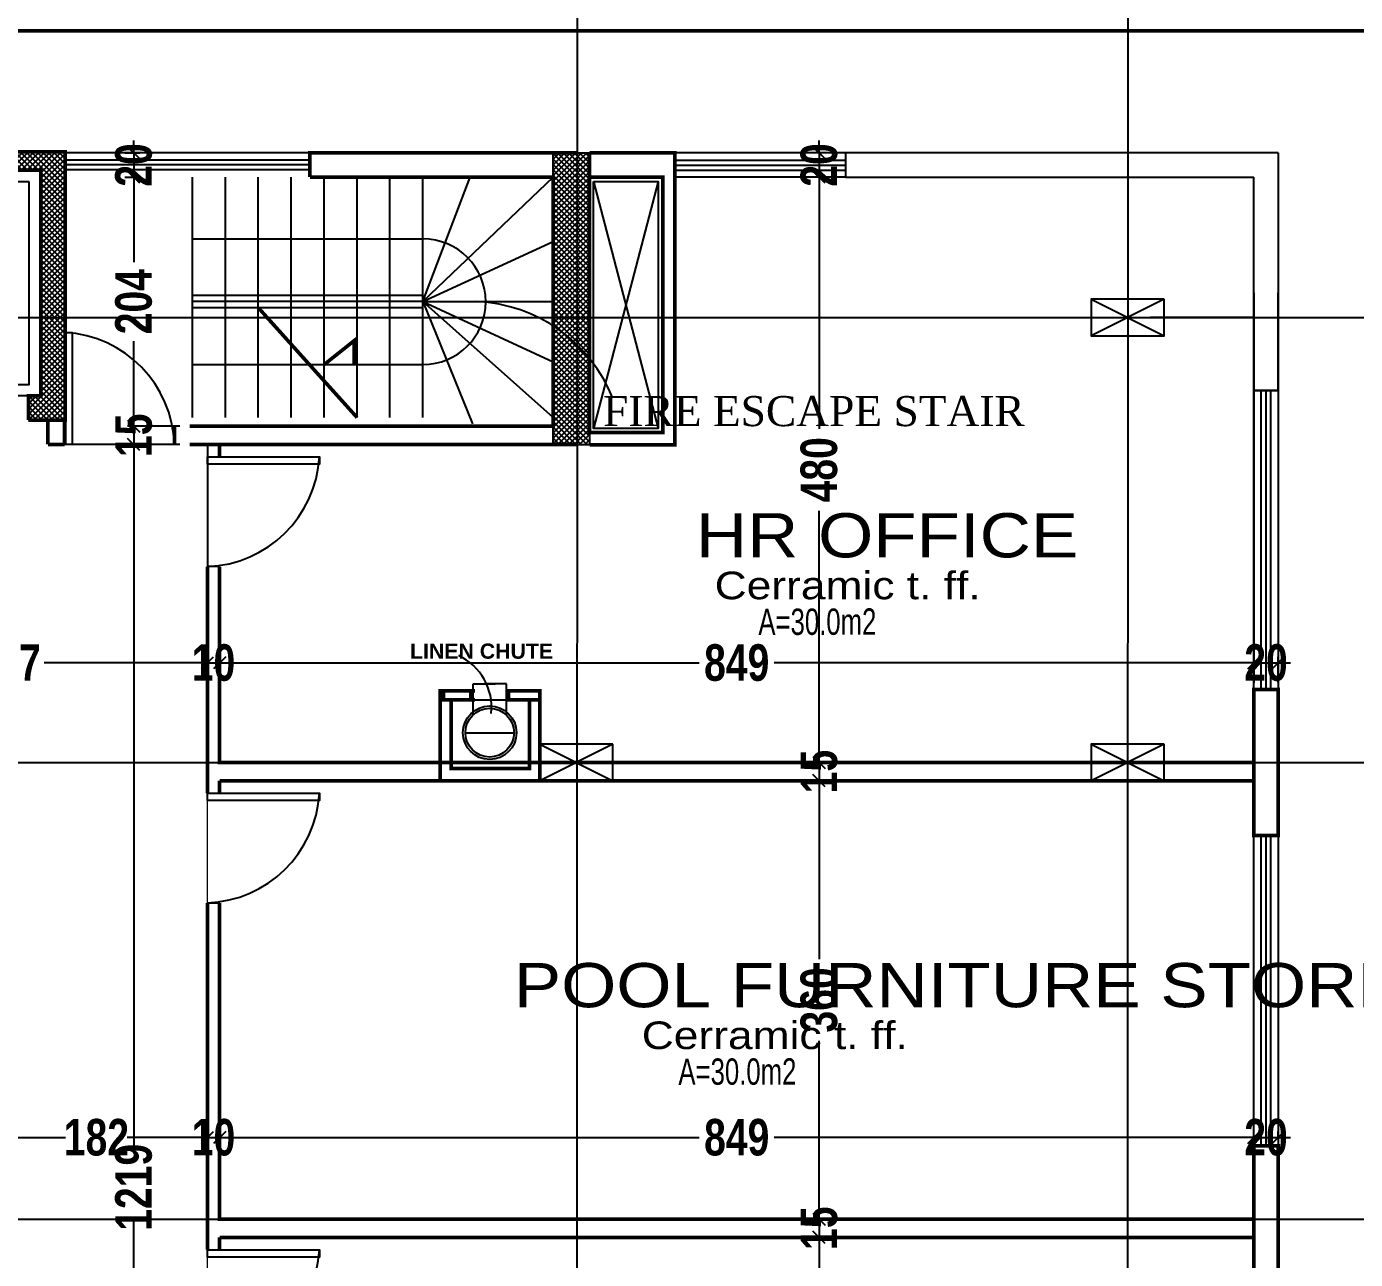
# Model space of a CAD drawing. Extents: x 285329 to 658348, y -83126 to -16980.
# Drawn here: x 341733 to 342823, y -40231 to -39220 of the extents above; entities that cross this region are included whole.
import ezdxf

# ---------------------------------------------------------------- set-up
doc = ezdxf.new("R2010")
doc.units = 0
doc.layers.get('0').update_dxf_attribs({"linetype": 'CONTINUOUS'})
doc.layers.get('DEFPOINTS').update_dxf_attribs({"color": 9, "linetype": 'CONTINUOUS'})
for name, color, linetype, lineweight in [('A-text finishing', 6, 'CONTINUOUS', 13), ('A-text function', 30, 'CONTINUOUS', 20), ('VIS', 8, 'CONTINUOUS', 18)]:
    doc.layers.add(name, color=color, linetype=linetype, lineweight=lineweight)
for name, color, linetype in [('AXIS', 1, 'CONTINUOUS'), ('COLUMN', 5, 'CONTINUOUS'), ('FURNITURE', 4, 'CONTINUOUS'), ('HATCH', 8, 'CONTINUOUS'), ('TEXT', 3, 'CONTINUOUS'), ('WALL', 7, 'CONTINUOUS'), ('WALL1', 2, 'CONTINUOUS')]:
    doc.layers.add(name, color=color, linetype=linetype)
doc.styles.add('ARIAL', font='BOD_CB.TTF', dxfattribs={"width": 1.2})
doc.styles.add('CITYBLUEPRINT', font='cityb___.ttf', dxfattribs={"width": 0.8})
doc.styles.get("Standard").update_dxf_attribs({"font": 'sanss___.ttf', "height": 15})
doc.styles.add('style2', font='romantic.ttf', dxfattribs={"height": 50})
doc.styles.add('STYLE4', font='arialbd.ttf', dxfattribs={"height": 0.2})
doc.dimstyles.new('50', dxfattribs={"dimtxt": 30, "dimasz": 10, "dimexe": 5, "dimexo": 6, "dimgap": 5, "dimtad": 0, "dimdec": 0, "dimdsep": 46, "dimtxsty": 'CITYBLUEPRINT', "dimblk1": 'OBLIQUE', "dimblk2": 'OBLIQUE', "dimsah": 1, "dimcen": 0.05, "dimdle": 0.03, "dimclre": 22, "dimclrt": 7, "dimadec": 0, "dimazin": 0, "dimtfac": 1, "dimtdec": 0, "dimtix": 1, "dimtmove": 0, "dimatfit": 3, "dimldrblk": 'OBLIQUE', "dimfxl": 1, "dimtolj": 1, "dimtzin": 0, "dimarcsym": 0})

# ---------------------------------------------------------------- blocks, each defined once
blk = doc.blocks.new('site77')
at = {"layer": 'WALL', "linetype": 'Continuous', "const_width": 3}
blk.add_lwpolyline([(159633.4, -32835.7), (157318.4, -32835.7), (157318.4, -36546.7), (159235.4, -36546.7)], dxfattribs=at)
blk = doc.blocks.new('ST')
at = {"layer": 'WALL', "linetype": 'Continuous'}
for p, q in [((289093.9, -12839.7), (289282.9, -12839.7)), ((289093.9, -12942.9), (289282.9, -12942.9))]:
    blk.add_line(p, q, dxfattribs=at)
at = {"layer": 'WALL', "linetype": 'Continuous', "const_width": 3}
for points in [[(289147.9, -12896.3), (289228.9, -12986.4)], [(289201.9, -12942.9), (289226.4, -12923.4), (289226.4, -12942.9)]]:
    blk.add_lwpolyline(points, dxfattribs=at)
at = {"layer": 'WALL', "linetype": 'Continuous'}
blk.add_arc((289282.9, -12891.3), 51.6, 270, 90, dxfattribs=at)
blk = doc.blocks.new('COLUMN')
at = {"layer": 'AXIS'}
for p, q in [((236924.7, -9644.3), (236984.7, -9674.3)), ((236984.7, -9644.3), (236924.7, -9674.3))]:
    blk.add_line(p, q, dxfattribs=at)
at = {"layer": 'COLUMN'}
blk.add_lwpolyline([(236924.7, -9644.3), (236984.7, -9644.3), (236984.7, -9674.3), (236924.7, -9674.3)], close=True, dxfattribs=at)
blk = doc.blocks.new('cbcb')
at = {"layer": 'AXIS'}
for p, q in [((328671.3, -10741.8), (328670.7, -14326.1)), ((329123.2, -10741.8), (329122.7, -14326.1)), ((327244.3, -11089.2), (329572, -11089.2)), ((327238.2, -11454.5), (329573.7, -11454.5)), ((327245.1, -11829.3), (329572, -11829.3))]:
    blk.add_line(p, q, dxfattribs=at)
at = {"layer": 'WALL', "linetype": 'Continuous', "xscale": -1}
for p in [(566077.9, -1429.9), (565625.4, -1795.2), (566077.9, -1795.2)]:
    blk.add_blockref('COLUMN', p, dxfattribs=at)
blk = doc.blocks.new('_Oblique')
at = {"color": 0, "lineweight": -2}
blk.add_line((-0.5, -0.5), (0.5, 0.5), dxfattribs=at)
blk = doc.blocks.new('*D2350')
at = {"layer": 'DEFPOINTS', "color": 0, "linetype": 'Continuous', "lineweight": 5, "transparency": 16777216}
for p in [(341807.2, -39323.1), (341807.2, -39343.1), (341820.5, -39343.1)]:
    blk.add_point(p, dxfattribs=at)
at = {"layer": 'VIS', "color": 0, "linetype": 'Continuous', "lineweight": -2, "transparency": 16777216}
for p, q in [((341820.5, -39323.1), (341820.5, -39313.1)), ((341820.5, -39323.1), (341820.5, -39343.1)), ((341820.5, -39343.1), (341820.5, -39353.1))]:
    blk.add_line(p, q, dxfattribs=at)
at = {"layer": 'VIS', "color": 22, "linetype": 'Continuous', "lineweight": -2, "transparency": 16777216}
for p, q in [((341813.2, -39323.1), (341825.5, -39323.1)), ((341813.2, -39343.1), (341825.5, -39343.1))]:
    blk.add_line(p, q, dxfattribs=at)
at = {"layer": 'VIS', "color": 0, "linetype": 'Continuous', "lineweight": -2, "transparency": 16777216, "xscale": 10, "yscale": 10, "zscale": 10}
for p, rotation in [((341820.5, -39323.1), 270), ((341820.5, -39343.1), 90)]:
    blk.add_blockref('_Oblique', p, dxfattribs=dict(at, rotation=rotation))
at = {"layer": 'VIS', "color": 7, "linetype": 'Continuous', "lineweight": 5, "transparency": 16777216, "insert": (341820.5, -39333.1), "char_height": 30, "attachment_point": 5, "rotation": 90, "style": 'CITYBLUEPRINT'}
blk.add_mtext('\\A1;20', dxfattribs=at)
blk = doc.blocks.new('*D2351')
at = {"layer": 'DEFPOINTS', "color": 0, "linetype": 'Continuous', "lineweight": 5, "transparency": 16777216}
for p in [(341807.2, -39343.1), (341820.5, -39547.5), (341864.3, -39547.5)]:
    blk.add_point(p, dxfattribs=at)
at = {"layer": 'VIS', "color": 22, "linetype": 'Continuous', "lineweight": -2, "transparency": 16777216}
for p, q in [((341813.2, -39343.1), (341825.5, -39343.1)), ((341858.3, -39547.5), (341815.5, -39547.5))]:
    blk.add_line(p, q, dxfattribs=at)
at = {"layer": 'VIS', "color": 0, "linetype": 'Continuous', "lineweight": -2, "transparency": 16777216}
for p, q in [((341820.5, -39343.1), (341820.5, -39412.9)), ((341820.5, -39547.5), (341820.5, -39477.7))]:
    blk.add_line(p, q, dxfattribs=at)
at = {"layer": 'VIS', "color": 0, "linetype": 'Continuous', "lineweight": -2, "transparency": 16777216, "xscale": 10, "yscale": 10, "zscale": 10}
for p, rotation in [((341820.5, -39343.1), 90), ((341820.5, -39547.5), 270)]:
    blk.add_blockref('_Oblique', p, dxfattribs=dict(at, rotation=rotation))
at = {"layer": 'VIS', "color": 7, "linetype": 'Continuous', "lineweight": 5, "transparency": 16777216, "insert": (341820.5, -39445.3), "char_height": 30, "attachment_point": 5, "rotation": 90, "style": 'CITYBLUEPRINT'}
blk.add_mtext('\\A1;204', dxfattribs=at)
blk = doc.blocks.new('*D2352')
at = {"layer": 'DEFPOINTS', "color": 0, "linetype": 'Continuous', "lineweight": 5, "transparency": 16777216}
for p in [(341864.3, -39547.5), (341820.5, -39562.5), (341864.3, -39562.5)]:
    blk.add_point(p, dxfattribs=at)
at = {"layer": 'VIS', "color": 0, "linetype": 'Continuous', "lineweight": -2, "transparency": 16777216}
for p, q in [((341820.5, -39547.5), (341820.5, -39537.5)), ((341820.5, -39547.5), (341820.5, -39562.5)), ((341820.5, -39562.5), (341820.5, -39572.5))]:
    blk.add_line(p, q, dxfattribs=at)
at = {"layer": 'VIS', "color": 22, "linetype": 'Continuous', "lineweight": -2, "transparency": 16777216}
for p, q in [((341858.3, -39547.5), (341815.5, -39547.5)), ((341858.3, -39562.5), (341815.5, -39562.5))]:
    blk.add_line(p, q, dxfattribs=at)
at = {"layer": 'VIS', "color": 0, "linetype": 'Continuous', "lineweight": -2, "transparency": 16777216, "xscale": 10, "yscale": 10, "zscale": 10}
for p, rotation in [((341820.5, -39547.5), 270), ((341820.5, -39562.5), 90)]:
    blk.add_blockref('_Oblique', p, dxfattribs=dict(at, rotation=rotation))
at = {"layer": 'VIS', "color": 7, "linetype": 'Continuous', "lineweight": 5, "transparency": 16777216, "insert": (341820.5, -39555), "char_height": 30, "attachment_point": 5, "rotation": 90, "style": 'CITYBLUEPRINT'}
blk.add_mtext('\\A1;15', dxfattribs=at)
blk = doc.blocks.new('*D2353')
at = {"layer": 'DEFPOINTS', "color": 0, "linetype": 'Continuous', "lineweight": 5, "transparency": 16777216}
for p in [(341864.3, -39562.5), (341820.5, -40782), (341856, -40782)]:
    blk.add_point(p, dxfattribs=at)
at = {"layer": 'VIS', "color": 22, "linetype": 'Continuous', "lineweight": -2, "transparency": 16777216}
for p, q in [((341858.3, -39562.5), (341815.5, -39562.5)), ((341850, -40782), (341815.5, -40782))]:
    blk.add_line(p, q, dxfattribs=at)
at = {"layer": 'VIS', "color": 0, "linetype": 'Continuous', "lineweight": -2, "transparency": 16777216}
for p, q in [((341820.5, -39562.5), (341820.5, -40144.3)), ((341820.5, -40782), (341820.5, -40200.2))]:
    blk.add_line(p, q, dxfattribs=at)
at = {"layer": 'VIS', "color": 0, "linetype": 'Continuous', "lineweight": -2, "transparency": 16777216, "xscale": 10, "yscale": 10, "zscale": 10}
for p, rotation in [((341820.5, -39562.5), 90), ((341820.5, -40782), 270)]:
    blk.add_blockref('_Oblique', p, dxfattribs=dict(at, rotation=rotation))
at = {"layer": 'VIS', "color": 7, "linetype": 'Continuous', "lineweight": 5, "transparency": 16777216, "insert": (341820.5, -40172.2), "char_height": 30, "attachment_point": 5, "rotation": 90, "style": 'CITYBLUEPRINT'}
blk.add_mtext('\\A1;1219', dxfattribs=at)
blk = doc.blocks.new('*D2359')
at = {"layer": 'DEFPOINTS', "color": 0, "linetype": 'Continuous', "lineweight": 5, "transparency": 16777216}
for p in [(342404.8, -39323.1), (342383, -39343.1), (342404.8, -39343.1)]:
    blk.add_point(p, dxfattribs=at)
at = {"layer": 'VIS', "color": 0, "linetype": 'Continuous', "lineweight": -2, "transparency": 16777216}
for p, q in [((342383, -39323.1), (342383, -39313.1)), ((342383, -39323.1), (342383, -39343.1)), ((342383, -39343.1), (342383, -39353.1))]:
    blk.add_line(p, q, dxfattribs=at)
at = {"layer": 'VIS', "color": 22, "linetype": 'Continuous', "lineweight": -2, "transparency": 16777216}
for p, q in [((342398.8, -39323.1), (342378, -39323.1)), ((342398.8, -39343.1), (342378, -39343.1))]:
    blk.add_line(p, q, dxfattribs=at)
at = {"layer": 'VIS', "color": 0, "linetype": 'Continuous', "lineweight": -2, "transparency": 16777216, "xscale": 10, "yscale": 10, "zscale": 10}
for p, rotation in [((342383, -39323.1), 270), ((342383, -39343.1), 90)]:
    blk.add_blockref('_Oblique', p, dxfattribs=dict(at, rotation=rotation))
at = {"layer": 'VIS', "color": 7, "linetype": 'Continuous', "lineweight": 5, "transparency": 16777216, "insert": (342383, -39333.1), "char_height": 30, "attachment_point": 5, "rotation": 90, "style": 'CITYBLUEPRINT'}
blk.add_mtext('\\A1;20', dxfattribs=at)
blk = doc.blocks.new('*D2360')
at = {"layer": 'DEFPOINTS', "color": 0, "linetype": 'Continuous', "lineweight": 5, "transparency": 16777216}
for p in [(342404.8, -39343.1), (342383, -39823.5), (342383, -39823.5)]:
    blk.add_point(p, dxfattribs=at)
at = {"layer": 'VIS', "color": 22, "linetype": 'Continuous', "lineweight": -2, "transparency": 16777216}
for p, q in [((342398.8, -39343.1), (342378, -39343.1)), ((342377, -39823.5), (342378, -39823.5))]:
    blk.add_line(p, q, dxfattribs=at)
at = {"layer": 'VIS', "color": 0, "linetype": 'Continuous', "lineweight": -2, "transparency": 16777216}
for p, q in [((342383, -39343.1), (342383, -39549.6)), ((342383, -39823.6), (342383, -39617))]:
    blk.add_line(p, q, dxfattribs=at)
at = {"layer": 'VIS', "color": 0, "linetype": 'Continuous', "lineweight": -2, "transparency": 16777216, "xscale": 10, "yscale": 10, "zscale": 10}
for p, rotation in [((342383, -39343.1), 90), ((342383, -39823.5), 270)]:
    blk.add_blockref('_Oblique', p, dxfattribs=dict(at, rotation=rotation))
at = {"layer": 'VIS', "color": 7, "linetype": 'Continuous', "lineweight": 5, "transparency": 16777216, "insert": (342383, -39583.3), "char_height": 30, "attachment_point": 5, "rotation": 90, "style": 'CITYBLUEPRINT'}
blk.add_mtext('\\A1;480', dxfattribs=at)
blk = doc.blocks.new('*D2361')
at = {"layer": 'DEFPOINTS', "color": 0, "linetype": 'Continuous', "lineweight": 5, "transparency": 16777216}
for p in [(342383, -39823.5), (342383, -39838.5), (342383, -39838.5)]:
    blk.add_point(p, dxfattribs=at)
at = {"layer": 'VIS', "color": 0, "linetype": 'Continuous', "lineweight": -2, "transparency": 16777216}
for p, q in [((342383, -39823.5), (342383, -39813.5)), ((342383, -39823.5), (342383, -39838.5)), ((342383, -39838.5), (342383, -39848.5))]:
    blk.add_line(p, q, dxfattribs=at)
at = {"layer": 'VIS', "color": 22, "linetype": 'Continuous', "lineweight": -2, "transparency": 16777216}
for p, q in [((342377, -39823.5), (342378, -39823.5)), ((342377, -39838.5), (342378, -39838.5))]:
    blk.add_line(p, q, dxfattribs=at)
at = {"layer": 'VIS', "color": 0, "linetype": 'Continuous', "lineweight": -2, "transparency": 16777216, "xscale": 10, "yscale": 10, "zscale": 10}
for p, rotation in [((342383, -39823.5), 270), ((342383, -39838.5), 90)]:
    blk.add_blockref('_Oblique', p, dxfattribs=dict(at, rotation=rotation))
at = {"layer": 'VIS', "color": 7, "linetype": 'Continuous', "lineweight": 5, "transparency": 16777216, "insert": (342383, -39831), "char_height": 30, "attachment_point": 5, "rotation": 90, "style": 'CITYBLUEPRINT'}
blk.add_mtext('\\A1;15', dxfattribs=at)
blk = doc.blocks.new('*D2362')
at = {"layer": 'DEFPOINTS', "color": 0, "linetype": 'Continuous', "lineweight": 5, "transparency": 16777216}
for p in [(342383, -39838.5), (342383, -40198.3), (342383, -40198.3)]:
    blk.add_point(p, dxfattribs=at)
at = {"layer": 'VIS', "color": 22, "linetype": 'Continuous', "lineweight": -2, "transparency": 16777216}
for p, q in [((342377, -39838.5), (342378, -39838.5)), ((342377, -40198.3), (342378, -40198.3))]:
    blk.add_line(p, q, dxfattribs=at)
at = {"layer": 'VIS', "color": 0, "linetype": 'Continuous', "lineweight": -2, "transparency": 16777216}
for p, q in [((342383, -39838.5), (342383, -39985)), ((342383, -40198.3), (342383, -40051.9))]:
    blk.add_line(p, q, dxfattribs=at)
at = {"layer": 'VIS', "color": 0, "linetype": 'Continuous', "lineweight": -2, "transparency": 16777216, "xscale": 10, "yscale": 10, "zscale": 10}
for p, rotation in [((342383, -39838.5), 90), ((342383, -40198.3), 270)]:
    blk.add_blockref('_Oblique', p, dxfattribs=dict(at, rotation=rotation))
at = {"layer": 'VIS', "color": 7, "linetype": 'Continuous', "lineweight": 5, "transparency": 16777216, "insert": (342383, -40018.4), "char_height": 30, "attachment_point": 5, "rotation": 90, "style": 'CITYBLUEPRINT'}
blk.add_mtext('\\A1;360', dxfattribs=at)
blk = doc.blocks.new('*D2363')
at = {"layer": 'DEFPOINTS', "color": 0, "linetype": 'Continuous', "lineweight": 5, "transparency": 16777216}
for p in [(342383, -40198.3), (342383, -40213.3), (342383, -40213.3)]:
    blk.add_point(p, dxfattribs=at)
at = {"layer": 'VIS', "color": 0, "linetype": 'Continuous', "lineweight": -2, "transparency": 16777216}
for p, q in [((342383, -40198.3), (342383, -40188.3)), ((342383, -40198.3), (342383, -40213.3)), ((342383, -40213.3), (342383, -40223.3))]:
    blk.add_line(p, q, dxfattribs=at)
at = {"layer": 'VIS', "color": 22, "linetype": 'Continuous', "lineweight": -2, "transparency": 16777216}
for p, q in [((342377, -40198.3), (342378, -40198.3)), ((342377, -40213.3), (342378, -40213.3))]:
    blk.add_line(p, q, dxfattribs=at)
at = {"layer": 'VIS', "color": 0, "linetype": 'Continuous', "lineweight": -2, "transparency": 16777216, "xscale": 10, "yscale": 10, "zscale": 10}
for p, rotation in [((342383, -40198.3), 270), ((342383, -40213.3), 90)]:
    blk.add_blockref('_Oblique', p, dxfattribs=dict(at, rotation=rotation))
at = {"layer": 'VIS', "color": 7, "linetype": 'Continuous', "lineweight": 5, "transparency": 16777216, "insert": (342383, -40205.8), "char_height": 30, "attachment_point": 5, "rotation": 90, "style": 'CITYBLUEPRINT'}
blk.add_mtext('\\A1;15', dxfattribs=at)
blk = doc.blocks.new('*D2364')
at = {"layer": 'DEFPOINTS', "color": 0, "linetype": 'Continuous', "lineweight": 5, "transparency": 16777216}
for p in [(342383, -40213.3), (342383, -40573), (342383, -40573)]:
    blk.add_point(p, dxfattribs=at)
at = {"layer": 'VIS', "color": 22, "linetype": 'Continuous', "lineweight": -2, "transparency": 16777216}
for p, q in [((342377, -40213.3), (342378, -40213.3)), ((342377, -40573), (342378, -40573))]:
    blk.add_line(p, q, dxfattribs=at)
at = {"layer": 'VIS', "color": 0, "linetype": 'Continuous', "lineweight": -2, "transparency": 16777216}
for p, q in [((342383, -40213.3), (342383, -40359.7)), ((342383, -40573.1), (342383, -40426.6))]:
    blk.add_line(p, q, dxfattribs=at)
at = {"layer": 'VIS', "color": 0, "linetype": 'Continuous', "lineweight": -2, "transparency": 16777216, "xscale": 10, "yscale": 10, "zscale": 10}
for p, rotation in [((342383, -40213.3), 90), ((342383, -40573), 270)]:
    blk.add_blockref('_Oblique', p, dxfattribs=dict(at, rotation=rotation))
at = {"layer": 'VIS', "color": 7, "linetype": 'Continuous', "lineweight": 5, "transparency": 16777216, "insert": (342383, -40393.2), "char_height": 30, "attachment_point": 5, "rotation": 90, "style": 'CITYBLUEPRINT'}
blk.add_mtext('\\A1;360', dxfattribs=at)
blk = doc.blocks.new('*D2387')
at = {"layer": 'DEFPOINTS', "color": 0, "linetype": 'Continuous', "lineweight": 5, "transparency": 16777216}
for p in [(341698.8, -40131.4), (341881, -40131.2), (341881, -40131.3)]:
    blk.add_point(p, dxfattribs=at)
at = {"layer": 'VIS', "color": 22, "linetype": 'Continuous', "lineweight": -2, "transparency": 16777216}
for p, q in [((341698.8, -40125.4), (341698.8, -40126.3)), ((341881, -40137.2), (341881, -40136.3))]:
    blk.add_line(p, q, dxfattribs=at)
at = {"layer": 'VIS', "color": 0, "linetype": 'Continuous', "lineweight": -2, "transparency": 16777216}
for p, q in [((341698.8, -40131.3), (341764.6, -40131.3)), ((341881, -40131.3), (341815.1, -40131.3))]:
    blk.add_line(p, q, dxfattribs=at)
at = {"layer": 'VIS', "color": 0, "linetype": 'Continuous', "lineweight": -2, "transparency": 16777216, "xscale": 10, "yscale": 10, "zscale": 10, "rotation": 180}
blk.add_blockref('_Oblique', (341698.8, -40131.3), dxfattribs=at)
at = {"layer": 'VIS', "color": 0, "linetype": 'Continuous', "lineweight": -2, "transparency": 16777216, "xscale": 10, "yscale": 10, "zscale": 10}
blk.add_blockref('_Oblique', (341881, -40131.3), dxfattribs=at)
at = {"layer": 'VIS', "color": 7, "linetype": 'Continuous', "lineweight": 5, "transparency": 16777216, "insert": (341789.9, -40131.3), "char_height": 30, "attachment_point": 5, "style": 'CITYBLUEPRINT'}
blk.add_mtext('\\A1;182', dxfattribs=at)
blk = doc.blocks.new('*D2388')
at = {"layer": 'DEFPOINTS', "color": 0, "linetype": 'Continuous', "lineweight": 5, "transparency": 16777216}
for p in [(341881, -40131.2), (341891, -40131.2), (341891, -40131.3)]:
    blk.add_point(p, dxfattribs=at)
at = {"layer": 'VIS', "color": 0, "linetype": 'Continuous', "lineweight": -2, "transparency": 16777216}
for p, q in [((341881, -40131.3), (341871, -40131.3)), ((341881, -40131.3), (341891, -40131.3)), ((341891, -40131.3), (341901, -40131.3))]:
    blk.add_line(p, q, dxfattribs=at)
at = {"layer": 'VIS', "color": 22, "linetype": 'Continuous', "lineweight": -2, "transparency": 16777216}
for p, q in [((341881, -40137.2), (341881, -40136.3)), ((341891, -40137.2), (341891, -40136.3))]:
    blk.add_line(p, q, dxfattribs=at)
at = {"layer": 'VIS', "color": 0, "linetype": 'Continuous', "lineweight": -2, "transparency": 16777216, "xscale": 10, "yscale": 10, "zscale": 10}
blk.add_blockref('_Oblique', (341881, -40131.3), dxfattribs=at)
at = {"layer": 'VIS', "color": 0, "linetype": 'Continuous', "lineweight": -2, "transparency": 16777216, "xscale": 10, "yscale": 10, "zscale": 10, "rotation": 180}
blk.add_blockref('_Oblique', (341891, -40131.3), dxfattribs=at)
at = {"layer": 'VIS', "color": 7, "linetype": 'Continuous', "lineweight": 5, "transparency": 16777216, "insert": (341886, -40131.3), "char_height": 30, "attachment_point": 5, "style": 'CITYBLUEPRINT'}
blk.add_mtext('\\A1;10', dxfattribs=at)
blk = doc.blocks.new('*D2389')
at = {"layer": 'DEFPOINTS', "color": 0, "linetype": 'Continuous', "lineweight": 5, "transparency": 16777216}
for p in [(341891, -40131.2), (342739.8, -40131.3), (342739.8, -40138.3)]:
    blk.add_point(p, dxfattribs=at)
at = {"layer": 'VIS', "color": 0, "linetype": 'Continuous', "lineweight": -2, "transparency": 16777216}
for p, q in [((341890.9, -40131.3), (342284.6, -40131.3)), ((342739.8, -40131.3), (342346.1, -40131.3))]:
    blk.add_line(p, q, dxfattribs=at)
at = {"layer": 'VIS', "color": 22, "linetype": 'Continuous', "lineweight": -2, "transparency": 16777216}
for p, q in [((342739.8, -40132.3), (342739.8, -40126.3)), ((341891, -40137.2), (341891, -40136.3))]:
    blk.add_line(p, q, dxfattribs=at)
at = {"layer": 'VIS', "color": 0, "linetype": 'Continuous', "lineweight": -2, "transparency": 16777216, "xscale": 10, "yscale": 10, "zscale": 10, "rotation": 180}
blk.add_blockref('_Oblique', (341891, -40131.3), dxfattribs=at)
at = {"layer": 'VIS', "color": 0, "linetype": 'Continuous', "lineweight": -2, "transparency": 16777216, "xscale": 10, "yscale": 10, "zscale": 10}
blk.add_blockref('_Oblique', (342739.8, -40131.3), dxfattribs=at)
at = {"layer": 'VIS', "color": 7, "linetype": 'Continuous', "lineweight": 5, "transparency": 16777216, "insert": (342315.4, -40131.3), "char_height": 30, "attachment_point": 5, "style": 'CITYBLUEPRINT'}
blk.add_mtext('\\A1;849', dxfattribs=at)
blk = doc.blocks.new('*D2390')
at = {"layer": 'DEFPOINTS', "color": 0, "linetype": 'Continuous', "lineweight": 5, "transparency": 16777216}
for p in [(342759.8, -40131.3), (342739.8, -40138.3), (342759.8, -40138.3)]:
    blk.add_point(p, dxfattribs=at)
at = {"layer": 'VIS', "color": 0, "linetype": 'Continuous', "lineweight": -2, "transparency": 16777216}
for p, q in [((342739.8, -40131.3), (342729.8, -40131.3)), ((342739.8, -40131.3), (342759.8, -40131.3)), ((342759.8, -40131.3), (342769.8, -40131.3))]:
    blk.add_line(p, q, dxfattribs=at)
at = {"layer": 'VIS', "color": 22, "linetype": 'Continuous', "lineweight": -2, "transparency": 16777216}
for p, q in [((342739.8, -40132.3), (342739.8, -40126.3)), ((342759.8, -40132.3), (342759.8, -40126.3))]:
    blk.add_line(p, q, dxfattribs=at)
at = {"layer": 'VIS', "color": 0, "linetype": 'Continuous', "lineweight": -2, "transparency": 16777216, "xscale": 10, "yscale": 10, "zscale": 10}
blk.add_blockref('_Oblique', (342739.8, -40131.3), dxfattribs=at)
at = {"layer": 'VIS', "color": 0, "linetype": 'Continuous', "lineweight": -2, "transparency": 16777216, "xscale": 10, "yscale": 10, "zscale": 10, "rotation": 180}
blk.add_blockref('_Oblique', (342759.8, -40131.3), dxfattribs=at)
at = {"layer": 'VIS', "color": 7, "linetype": 'Continuous', "lineweight": 5, "transparency": 16777216, "insert": (342749.8, -40131.3), "char_height": 30, "attachment_point": 5, "style": 'CITYBLUEPRINT'}
blk.add_mtext('\\A1;20', dxfattribs=at)
blk = doc.blocks.new('*D2394')
at = {"layer": 'DEFPOINTS', "color": 0, "linetype": 'Continuous', "lineweight": 5, "transparency": 16777216}
for p in [(341554, -39741.8), (341881, -39741.7), (341881, -39741.8)]:
    blk.add_point(p, dxfattribs=at)
at = {"layer": 'VIS', "color": 0, "linetype": 'Continuous', "lineweight": -2, "transparency": 16777216}
for p, q in [((341553.9, -39741.7), (341688, -39741.7)), ((341881, -39741.7), (341746.9, -39741.7))]:
    blk.add_line(p, q, dxfattribs=at)
at = {"layer": 'VIS', "color": 22, "linetype": 'Continuous', "lineweight": -2, "transparency": 16777216}
for p, q in [((341554, -39735.8), (341554, -39736.7)), ((341881, -39735.8), (341881, -39736.7))]:
    blk.add_line(p, q, dxfattribs=at)
at = {"layer": 'VIS', "color": 0, "linetype": 'Continuous', "lineweight": -2, "transparency": 16777216, "xscale": 10, "yscale": 10, "zscale": 10, "rotation": 180}
blk.add_blockref('_Oblique', (341554, -39741.7), dxfattribs=at)
at = {"layer": 'VIS', "color": 0, "linetype": 'Continuous', "lineweight": -2, "transparency": 16777216, "xscale": 10, "yscale": 10, "zscale": 10}
blk.add_blockref('_Oblique', (341881, -39741.7), dxfattribs=at)
at = {"layer": 'VIS', "color": 7, "linetype": 'Continuous', "lineweight": 5, "transparency": 16777216, "insert": (341717.5, -39741.7), "char_height": 30, "attachment_point": 5, "style": 'CITYBLUEPRINT'}
blk.add_mtext('\\A1;327', dxfattribs=at)
blk = doc.blocks.new('*D2395')
at = {"layer": 'DEFPOINTS', "color": 0, "linetype": 'Continuous', "lineweight": 5, "transparency": 16777216}
for p in [(341881, -39741.8), (341891, -39741.7), (341891, -39743.1)]:
    blk.add_point(p, dxfattribs=at)
at = {"layer": 'VIS', "color": 0, "linetype": 'Continuous', "lineweight": -2, "transparency": 16777216}
for p, q in [((341881, -39741.7), (341871, -39741.7)), ((341881, -39741.7), (341891, -39741.7)), ((341891, -39741.7), (341901, -39741.7))]:
    blk.add_line(p, q, dxfattribs=at)
at = {"layer": 'VIS', "color": 22, "linetype": 'Continuous', "lineweight": -2, "transparency": 16777216}
for p, q in [((341881, -39735.8), (341881, -39736.7)), ((341891, -39737.1), (341891, -39736.7))]:
    blk.add_line(p, q, dxfattribs=at)
at = {"layer": 'VIS', "color": 0, "linetype": 'Continuous', "lineweight": -2, "transparency": 16777216, "xscale": 10, "yscale": 10, "zscale": 10}
blk.add_blockref('_Oblique', (341881, -39741.7), dxfattribs=at)
at = {"layer": 'VIS', "color": 0, "linetype": 'Continuous', "lineweight": -2, "transparency": 16777216, "xscale": 10, "yscale": 10, "zscale": 10, "rotation": 180}
blk.add_blockref('_Oblique', (341891, -39741.7), dxfattribs=at)
at = {"layer": 'VIS', "color": 7, "linetype": 'Continuous', "lineweight": 5, "transparency": 16777216, "insert": (341886, -39741.7), "char_height": 30, "attachment_point": 5, "style": 'CITYBLUEPRINT'}
blk.add_mtext('\\A1;10', dxfattribs=at)
blk = doc.blocks.new('*D2396')
at = {"layer": 'DEFPOINTS', "color": 0, "linetype": 'Continuous', "lineweight": 5, "transparency": 16777216}
for p in [(342739.8, -39741.7), (341891, -39743.1), (342739.8, -39763.5)]:
    blk.add_point(p, dxfattribs=at)
at = {"layer": 'VIS', "color": 0, "linetype": 'Continuous', "lineweight": -2, "transparency": 16777216}
for p, q in [((341890.9, -39741.7), (342284.6, -39741.7)), ((342739.8, -39741.7), (342346.1, -39741.7))]:
    blk.add_line(p, q, dxfattribs=at)
at = {"layer": 'VIS', "color": 22, "linetype": 'Continuous', "lineweight": -2, "transparency": 16777216}
for p, q in [((341891, -39737.1), (341891, -39736.7)), ((342739.8, -39757.5), (342739.8, -39736.7))]:
    blk.add_line(p, q, dxfattribs=at)
at = {"layer": 'VIS', "color": 0, "linetype": 'Continuous', "lineweight": -2, "transparency": 16777216, "xscale": 10, "yscale": 10, "zscale": 10, "rotation": 180}
blk.add_blockref('_Oblique', (341891, -39741.7), dxfattribs=at)
at = {"layer": 'VIS', "color": 0, "linetype": 'Continuous', "lineweight": -2, "transparency": 16777216, "xscale": 10, "yscale": 10, "zscale": 10}
blk.add_blockref('_Oblique', (342739.8, -39741.7), dxfattribs=at)
at = {"layer": 'VIS', "color": 7, "linetype": 'Continuous', "lineweight": 5, "transparency": 16777216, "insert": (342315.4, -39741.7), "char_height": 30, "attachment_point": 5, "style": 'CITYBLUEPRINT'}
blk.add_mtext('\\A1;849', dxfattribs=at)
blk = doc.blocks.new('*D2397')
at = {"layer": 'DEFPOINTS', "color": 0, "linetype": 'Continuous', "lineweight": 5, "transparency": 16777216}
for p in [(342759.8, -39741.7), (342739.8, -39763.5), (342759.8, -39763.5)]:
    blk.add_point(p, dxfattribs=at)
at = {"layer": 'VIS', "color": 0, "linetype": 'Continuous', "lineweight": -2, "transparency": 16777216}
for p, q in [((342739.8, -39741.7), (342729.8, -39741.7)), ((342739.8, -39741.7), (342759.8, -39741.7)), ((342759.8, -39741.7), (342769.8, -39741.7))]:
    blk.add_line(p, q, dxfattribs=at)
at = {"layer": 'VIS', "color": 22, "linetype": 'Continuous', "lineweight": -2, "transparency": 16777216}
for p, q in [((342739.8, -39757.5), (342739.8, -39736.7)), ((342759.8, -39757.5), (342759.8, -39736.7))]:
    blk.add_line(p, q, dxfattribs=at)
at = {"layer": 'VIS', "color": 0, "linetype": 'Continuous', "lineweight": -2, "transparency": 16777216, "xscale": 10, "yscale": 10, "zscale": 10}
blk.add_blockref('_Oblique', (342739.8, -39741.7), dxfattribs=at)
at = {"layer": 'VIS', "color": 0, "linetype": 'Continuous', "lineweight": -2, "transparency": 16777216, "xscale": 10, "yscale": 10, "zscale": 10, "rotation": 180}
blk.add_blockref('_Oblique', (342759.8, -39741.7), dxfattribs=at)
at = {"layer": 'VIS', "color": 7, "linetype": 'Continuous', "lineweight": 5, "transparency": 16777216, "insert": (342749.8, -39741.7), "char_height": 30, "attachment_point": 5, "style": 'CITYBLUEPRINT'}
blk.add_mtext('\\A1;20', dxfattribs=at)
blk = doc.blocks.new('huy')
at = {"layer": 'AXIS'}
h = blk.add_hatch(dxfattribs=at)
h.set_pattern_fill('ANSI37', color=256, style=0)
h.set_pattern_definition([(45, (-12919.7087, 458.9356), (-2.24506403, 2.24506403), []), (135, (-12919.7087, 458.9356), (-2.24506403, -2.24506403), [])])
h.paths.add_polyline_path([(322259.9, -40340.6), (322280.3, -40340.6), (322280.3, -40155.5), (322259.9, -40155.5)], flags=17)
h.paths.add_polyline_path([(322259.9, -40340.6), (322259.9, -40360.6), (322375, -40360.6), (322375, -40340.6)])
h.paths.add_polyline_path([(322259.9, -40140.5), (322259.9, -40155.5), (322500, -40155.5), (322500, -40340.6), (322490, -40340.6), (322490, -40360.6), (322520, -40360.6), (322520, -40140.5)])
at = {"layer": 'FURNITURE'}
blk.add_line((322490, -40340.6), (322375, -40340.6), dxfattribs=at)
at = {"layer": 'FURNITURE', "ltscale": 3}
for points in [[(322490.6, -40165), (322314.9, -40165), (322314.9, -40331.4), (322490.6, -40331.4)], [(322311.5, -40311.6), (322286.2, -40311.6), (322286.2, -40192.7), (322311.5, -40192.7)]]:
    blk.add_lwpolyline(points, close=True, dxfattribs=at)
at = {"layer": 'WALL', "ltscale": 3}
blk.add_line((322259.9, -40140.5), (322425, -40140.5), dxfattribs=at)
blk.add_line((322259.9, -40140.5), (322425, -40140.5), dxfattribs=at)
blk.add_line((322259.9, -40140.5), (322425, -40140.5), dxfattribs=at)
at = {"layer": 'WALL', "linetype": 'Continuous', "const_width": 3}
for points in [[(322375, -40360.6), (322259.9, -40360.6), (322259.9, -40140.5), (322485, -40140.5)], [(322259.9, -40140.5), (322425, -40140.5)], [(322259.9, -40140.5), (322425, -40140.5)], [(322485, -40140.5), (322520, -40140.5), (322520, -40360.6), (322490, -40360.6)], [(322490, -40340.6), (322500, -40340.6), (322500, -40155.5), (322280.3, -40155.5), (322280.3, -40340.6), (322375, -40340.6)], [(322375, -40340.6), (322375, -40360.6)], [(322490, -40340.6), (322490, -40360.6)], [(322500, -40340.6), (322490, -40340.6), (322490, -40360.6)]]:
    blk.add_lwpolyline(points, dxfattribs=at)

msp = doc.modelspace()

# ---------------------------------------------------------------- hatches: boundary and pattern name
at = {"layer": 'AXIS'}
h = msp.add_hatch(dxfattribs=at)
h.set_pattern_fill('ANSI37', color=256, style=0)
h.set_pattern_definition([(45, (61677.6314, -19165.413), (-2.24506403, 2.24506403), []), (135, (61677.6314, -19165.413), (-2.24506403, -2.24506403), [])])
h.paths.add_polyline_path([(342164.63, -39562.78), (342164.63, -39323.08), (342194.63, -39323.08), (342194.63, -39562.78)])

# ---------------------------------------------------------------- linework, layer by layer
for p, q in [((342197.92, -39346.69), (342250.99, -39549.34)), ((342250.99, -39346.69), (342197.92, -39549.34)), ((340919.07, -39458.25), (343085.52, -39458.25))]:
    msp.add_line(p, q, dxfattribs=at)
at = {"layer": 'COLUMN'}
msp.add_lwpolyline([(342164.63, -39562.78), (342164.63, -39323.08), (342194.63, -39323.08), (342194.63, -39562.78)], close=True, dxfattribs=at)
at = {"layer": 'FURNITURE', "ltscale": 3}
for p, q in [((341965.15, -39323.08), (341763.13, -39323.08)), ((341965.15, -39323.08), (341763.13, -39323.08)), ((342404.78, -39323.08), (342194.63, -39323.08)), ((341965.15, -39329.08), (341763.13, -39329.08)), ((341965.15, -39329.08), (341763.13, -39329.08)), ((341965.15, -39333.08), (341763.13, -39333.08)), ((341965.15, -39333.08), (341763.13, -39333.08)), ((341965.15, -39337.08), (341763.13, -39337.08)), ((341965.15, -39337.08), (341763.13, -39337.08)), ((342404.78, -39329.54), (342264.63, -39329.54)), ((342404.78, -39337.54), (342264.63, -39337.54)), ((341868.77, -39540.45), (341868.77, -39343.08)), ((341895.77, -39540.45), (341895.77, -39343.08)), ((341922.77, -39540.45), (341922.77, -39343.08)), ((341949.77, -39540.45), (341949.77, -39343.08)), ((341976.77, -39540.45), (341976.77, -39343.08)), ((342003.77, -39540.45), (342003.77, -39343.08)), ((342030.77, -39540.45), (342030.77, -39343.08)), ((342057.77, -39540.45), (342057.77, -39343.08)), ((342164.63, -39343.08), (342057.77, -39445.3)), ((342057.77, -39445.3), (342096.69, -39343.08)), ((342404.78, -39343.08), (342264.63, -39343.08)), ((342057.77, -39445.3), (342164.63, -39395.91)), ((342057.77, -39440.3), (341868.77, -39440.3)), ((342057.77, -39445.3), (341868.77, -39445.3)), ((342057.77, -39445.3), (342164.63, -39445.3)), ((342164.63, -39540.45), (342057.77, -39445.3)), ((342057.77, -39445.3), (342164.63, -39494.69)), ((342057.77, -39445.3), (342098.6, -39545.45)), ((342057.77, -39450.3), (341868.77, -39450.3))]:
    msp.add_line(p, q, dxfattribs=at)
at = {"layer": 'FURNITURE'}
for p, q in [((341764.01, -39562.51), (341764.01, -39542.51)), ((341764.01, -39562.51), (341764.01, -39542.51)), ((341854.01, -39562.51), (341767.2, -39562.51)), ((341880.95, -39572.73), (341972.92, -39572.73)), ((341880.95, -39938.76), (341890.95, -39938.76))]:
    msp.add_line(p, q, dxfattribs=at)
at = {"layer": 'FURNITURE', "ltscale": 3}
msp.add_lwpolyline([(342654.78, -39458.08), (342739.78, -39458.08), (342739.78, -39758.08), (342739.78, -39758.08)], dxfattribs=at)
msp.add_lwpolyline([(342654.78, -39458.08), (342739.78, -39458.08), (342739.78, -39758.08), (342739.78, -39758.08)], dxfattribs=at)
at = {"layer": 'FURNITURE', "flags": 128}
for points in [[(341764.01, -39562.51), (341764.01, -39470.55), (341770.01, -39470.55), (341770.01, -39562.51), (341764.01, -39562.51)], [(341880.95, -39572.73), (341972.92, -39572.73), (341972.92, -39578.73), (341880.95, -39578.73), (341880.95, -39572.73)], [(341880.95, -39848.76), (341972.92, -39848.76), (341972.92, -39854.76), (341880.95, -39854.76), (341880.95, -39848.76)], [(341880.95, -40223.51), (341972.92, -40223.51), (341972.92, -40229.51), (341880.95, -40229.51), (341880.95, -40223.51)]]:
    msp.add_lwpolyline(points, dxfattribs=at)
at = {"layer": 'FURNITURE', "ltscale": 3}
for points in [[(342739.78, -39518.25), (342759.78, -39518.25), (342759.78, -39763.54), (342739.78, -39763.54)], [(342753.6, -39763.54), (342745.95, -39763.54), (342745.95, -39518.25), (342753.6, -39518.25)], [(342739.78, -39883.54), (342759.78, -39883.54), (342759.78, -40138.29), (342739.78, -40138.29)], [(342753.6, -40138.29), (342745.95, -40138.29), (342745.95, -39883.54), (342753.6, -39883.54)]]:
    msp.add_lwpolyline(points, close=True, dxfattribs=at)
msp.add_arc((342096.63, -39571.19), 126.02, 21.70831, 87.50879, dxfattribs=at)
at = {"layer": 'FURNITURE'}
for centre, start, end in [((341758.47, -39565.99), 2.08654, 86.67709), ((341877.47, -39567.18), 272.08654, 356.67709), ((341877.47, -39843.21), 272.08654, 356.67709), ((341877.47, -40217.96), 272.08654, 356.67709)]:
    msp.add_arc(centre, 95.6, start, end, dxfattribs=at)
at = {"layer": 'HATCH', "linetype": 'ByBlock', "ltscale": 3}
msp.add_line((341880.95, -39564.25), (341880.95, -39675.04), dxfattribs=at)
at = {"layer": 'VIS', "linetype": 'Continuous', "lineweight": 5}
for p, q in [((341880.95, -39938.76), (341880.95, -39848.76)), ((341880.95, -40313.51), (341880.95, -40223.51))]:
    msp.add_line(p, q, dxfattribs=at)
at = {"layer": 'WALL', "linetype": 'Continuous', "ltscale": 3}
for p, q in [((342759.78, -39323.08), (342404.78, -39323.08)), ((342404.78, -39323.08), (342404.78, -39343.08)), ((342404.78, -39343.08), (342404.78, -39343.08)), ((342404.78, -39343.08), (342404.78, -39343.08)), ((342404.78, -39343.08), (342739.78, -39343.08))]:
    msp.add_line(p, q, dxfattribs=at)
at = {"layer": 'WALL', "linetype": 'Continuous'}
for p, q in [((342759.78, -39323.08), (342759.78, -39518.25)), ((342404.78, -39333.54), (342264.63, -39333.54)), ((342739.78, -39518.25), (342739.78, -39343.08)), ((342739.78, -39438.08), (342739.78, -39458.25)), ((342759.78, -39458.25), (342759.78, -39438.08)), ((342739.78, -39458.25), (342739.78, -39518.25)), ((342759.78, -39518.25), (342759.78, -39458.25)), ((342759.78, -39518.25), (342739.78, -39518.25)), ((342739.78, -39518.25), (342759.78, -39518.25)), ((341764.01, -39562.51), (341764.01, -39542.51)), ((341764.01, -39562.51), (341764.01, -39542.51)), ((341890.95, -39662.73), (341880.95, -39662.73)), ((341880.95, -39662.73), (341880.95, -39838.54)), ((342098.98, -39784.5), (342098.98, -39759.07)), ((342098.98, -39759.07), (342117.06, -39759.07)), ((342126.37, -39759.07), (342108.28, -39759.07)), ((342126.37, -39784.5), (342126.37, -39759.07)), ((342097.1, -39772.09), (342128.04, -39772.09)), ((342092.67, -39799.08), (342132.67, -39799.08)), ((341880.95, -39938.76), (341880.95, -40213.29))]:
    msp.add_line(p, q, dxfattribs=at)
at = {"layer": 'WALL', "ltscale": 3}
msp.add_line((341764.01, -39562.51), (341764.01, -39542.51), dxfattribs=at)
at = {"layer": 'WALL', "linetype": 'Continuous', "const_width": 3}
for points in [[(342184.63, -39323.08), (341965.15, -39323.08)], [(341965.15, -39343.08), (341965.15, -39323.08), (341985.15, -39323.08)], [(342184.63, -39323.08), (341965.15, -39323.08)], [(341965.15, -39343.08), (341965.15, -39323.08), (341985.15, -39323.08)], [(342194.63, -39323.08), (342194.63, -39343.08), (342254.63, -39343.08), (342254.63, -39552.78), (342194.63, -39552.78), (342194.63, -39343.08)], [(342194.63, -39323.08), (342254.63, -39323.08), (342264.63, -39323.08), (342264.63, -39552.78), (342264.63, -39562.78), (342194.63, -39562.78)], [(341866.33, -39547.51), (342164.63, -39547.51), (342164.63, -39343.08), (341965.15, -39343.08)], [(341750.14, -39542.51), (341750.14, -39562.51)], [(341763.82, -39542.51), (341763.82, -39562.51)], [(341764.01, -39542.51), (341764.01, -39562.51)], [(341854.01, -39547.51), (341854.01, -39562.51)], [(341763.82, -39562.51), (341750.14, -39562.51)], [(341866.33, -39562.51), (342184.63, -39562.51)], [(341890.95, -39572.73), (341890.95, -39562.51)], [(341880.95, -39848.76), (341880.95, -39662.73)], [(342739.78, -39823.54), (341890.95, -39823.54), (341890.95, -39662.73)], [(342153.82, -39838.54), (342072.12, -39838.54), (342072.12, -39764.75)], [(342072.12, -39764.75), (342081.12, -39764.75), (342097.1, -39764.75), (342097.1, -39772.09), (342081.12, -39772.09)], [(342145.45, -39828.54), (342145.45, -39772.09), (342128.04, -39772.09), (342128.04, -39764.75), (342153.82, -39764.75), (342153.82, -39838.54), (342072.12, -39838.54), (342072.12, -39764.75), (342097.1, -39764.75), (342097.1, -39772.09), (342081.12, -39772.09), (342081.12, -39828.54), (342145.45, -39828.54), (342145.45, -39772.09), (342128.04, -39772.09), (342128.04, -39764.75), (342153.82, -39764.75)], [(342098.98, -39764.75), (342072.12, -39764.75)], [(342100.59, -39764.81), (342073.14, -39764.81)], [(342100.59, -39764.81), (342091.5, -39764.81), (342074.81, -39764.81), (342074.81, -39772.15), (342091.5, -39772.15)], [(342153.82, -39764.75), (342126.37, -39764.75)], [(342153.82, -39764.75), (342144.73, -39764.75), (342128.04, -39764.75), (342128.04, -39772.09), (342144.73, -39772.09)], [(342759.78, -39823.54), (342759.78, -39763.54), (342739.78, -39763.54), (342739.78, -39823.54), (342739.78, -39883.54), (342759.78, -39883.54), (342759.78, -39823.54)], [(342098.98, -39772.09), (342072.12, -39772.09)], [(342100.59, -39772.15), (342073.14, -39772.15)], [(342153.82, -39772.09), (342126.37, -39772.09)], [(342739.78, -39838.54), (341890.95, -39838.54)], [(341890.95, -39848.76), (341890.95, -39838.54)], [(342093.49, -39838.73), (342093.49, -39838.6)], [(342146.72, -39838.67), (342146.72, -39838.54)], [(341880.95, -40223.51), (341880.95, -39938.76)], [(342739.78, -40198.29), (341890.95, -40198.29), (341890.95, -39938.76)], [(342759.78, -40198.29), (342759.78, -40138.29), (342739.78, -40138.29), (342739.78, -40198.29), (342739.78, -40258.29), (342759.78, -40258.29), (342759.78, -40198.29)], [(341890.95, -40223.51), (341890.95, -40213.29)], [(342739.78, -40213.29), (341890.95, -40213.29)]]:
    msp.add_lwpolyline(points, dxfattribs=at)
at = {"layer": 'WALL', "linetype": 'Continuous'}
for points in [[(342197.92, -39346.69), (342250.99, -39346.69), (342250.99, -39549.34), (342197.92, -39549.34)], [(342739.78, -39763.54), (342759.78, -39763.54), (342759.78, -39883.54), (342739.78, -39883.54)], [(342739.78, -40138.29), (342759.78, -40138.29), (342759.78, -40258.29), (342739.78, -40258.29)]]:
    msp.add_lwpolyline(points, close=True, dxfattribs=at)
at = {"layer": 'WALL', "linetype": 'Continuous', "ltscale": 3}
msp.add_lwpolyline([(342404.78, -39343.08), (342364.78, -39343.08)], dxfattribs=at)
at = {"layer": 'WALL', "linetype": 'Continuous'}
for radius in [22, 20]:
    msp.add_circle((342112.67, -39799.08), radius, dxfattribs=at)
at = {"layer": 'WALL', "linetype": 'Continuous', "ltscale": 3}
msp.add_arc((342067.27, -39778.35), 46.98, 354.04144, 64.79616, dxfattribs=at)
at = {"layer": 'WALL1'}
for p, q in [((342749.78, -39518.25), (342749.78, -39763.54)), ((342749.78, -39883.54), (342749.78, -40138.29))]:
    msp.add_line(p, q, dxfattribs=at)
at = {"layer": 'WALL1', "linetype": 'ByBlock', "ltscale": 3}
for p, q in [((341880.95, -39780.67), (341880.95, -39765.67)), ((342072.12, -39779.75), (342072.12, -39764.75))]:
    msp.add_line(p, q, dxfattribs=at)

# ---------------------------------------------------------------- block references
at = {"layer": 'VIS', "linetype": 'Continuous', "lineweight": 5}
for name, p in [('cbcb', (13513.08, -28369.04)), ('huy', (19244.14, 818.07))]:
    msp.add_blockref(name, p, dxfattribs=at)
at = {"layer": 'WALL', "linetype": 'Continuous'}
for name, p in [('site77', (183337.98, -6387.39)), ('ST', (52774.91, -26554.04))]:
    msp.add_blockref(name, p, dxfattribs=at)

# ---------------------------------------------------------------- texts
at = {"layer": 'A-text finishing', "style": 'ARIAL', "width": 1.2}
for p in [(342297.28, -39689.56), (342237.45, -40058.78)]:
    msp.add_text('Cerramic t. ff.', height=22.68, dxfattribs=at).set_placement(p)
at = {"layer": 'A-text function', "char_height": 36.288, "width": 1099.3541, "attachment_point": 1, "style": 'ARIAL'}
for s, insert in [('HR OFFICE', (342281.9, -39618.91)), ('POOL FURNITURE STORE', (342132.46, -39988.13))]:
    msp.add_mtext(s, dxfattribs=dict(at, insert=insert))
at = {"layer": 'TEXT', "width": 0.7}
for p in [(342333.18, -39718.89), (342267.56, -40088.12)]:
    msp.add_text('A=30.0m2', height=21.6, rotation=0.12695, dxfattribs=at).set_placement(p)
at = {"layer": 'TEXT'}
for s, insert, char_height, width, attachment_point, style in [('FIRE ESCAPE STAIR', (342551.82, -39522.76), 24.696, 410.1463, 3, 'style2'), ('LINEN CHUTE', (342047.29, -39725.87), 12.5, 158.3715, 1, 'STYLE4')]:
    msp.add_mtext(s, dxfattribs=dict(at, insert=insert, char_height=char_height, width=width, attachment_point=attachment_point, style=style))

# ---------------------------------------------------------------- dimensions: what is measured, and where the dimension line sits
at = {"layer": 'VIS', "linetype": 'Continuous', "lineweight": 5}
for base, p1, p2, picture, middle in [((341820.46, -39343.08), (341807.19, -39323.08), (341807.19, -39343.08), '*D2350', (341820.46, -39333.08)), ((342383.02, -39343.08), (342404.78, -39323.08), (342404.78, -39343.08), '*D2359', (342383.02, -39333.08))]:
    dim = msp.add_linear_dim(base=base, p1=p1, p2=p2, angle=90, dimstyle='50', dxfattribs=at)
    dim.commit()
    dim.dimension.update_dxf_attribs({"geometry": picture, "text_midpoint": middle})
for base, p1, p2, picture, middle in [((341820.46, -39547.51), (341807.19, -39343.08), (341864.33, -39547.51), '*D2351', (341820.46, -39445.3)), ((342383.02, -39823.54), (342404.78, -39343.08), (342383.02, -39823.54), '*D2360', (342383.02, -39583.31)), ((341820.46, -39562.51), (341864.33, -39547.51), (341864.33, -39562.51), '*D2352', (341820.46, -39555.01)), ((341820.46, -40781.96), (341864.33, -39562.51), (341856.05, -40781.96), '*D2353', (341820.46, -40172.24)), ((342383.02, -39838.54), (342383.02, -39823.54), (342383.02, -39838.54), '*D2361', (342383.02, -39831.04)), ((342383.02, -40198.29), (342383.02, -39838.54), (342383.02, -40198.29), '*D2362', (342383.02, -40018.42)), ((342383.02, -40213.29), (342383.02, -40198.29), (342383.02, -40213.29), '*D2363', (342383.02, -40205.79)), ((342383.02, -40573.04), (342383.02, -40213.29), (342383.02, -40573.04), '*D2364', (342383.02, -40393.17))]:
    dim = msp.add_linear_dim(base=base, p1=p1, p2=p2, angle=90, dimstyle='50', override={"dimtmove": 1}, dxfattribs=at)
    dim.commit()
    dim.dimension.update_dxf_attribs({"geometry": picture, "text_midpoint": middle})
for base, p1, p2, picture, middle in [((341880.95, -39741.75), (341553.98, -39741.84), (341880.95, -39741.84), '*D2394', (341717.47, -39741.75)), ((341890.95, -39741.75), (341880.95, -39741.84), (341890.95, -39743.13), '*D2395', (341885.95, -39741.75)), ((342739.78, -39741.75), (341890.95, -39743.13), (342739.78, -39763.54), '*D2396', (342315.36, -39741.75)), ((342759.78, -39741.75), (342739.78, -39763.54), (342759.78, -39763.54), '*D2397', (342749.78, -39741.75)), ((341880.95, -40131.3), (341698.78, -40131.36), (341880.95, -40131.15), '*D2387', (341789.87, -40131.3)), ((341890.95, -40131.3), (341880.95, -40131.15), (341890.95, -40131.15), '*D2388', (341885.95, -40131.3)), ((342739.78, -40131.3), (341890.95, -40131.15), (342739.78, -40138.29), '*D2389', (342315.36, -40131.3)), ((342759.78, -40131.3), (342739.78, -40138.29), (342759.78, -40138.29), '*D2390', (342749.78, -40131.3))]:
    dim = msp.add_linear_dim(base=base, p1=p1, p2=p2, dimstyle='50', override={"dimtmove": 1}, dxfattribs=at)
    dim.commit()
    dim.dimension.update_dxf_attribs({"geometry": picture, "text_midpoint": middle})

doc.saveas('drawing.dxf')
